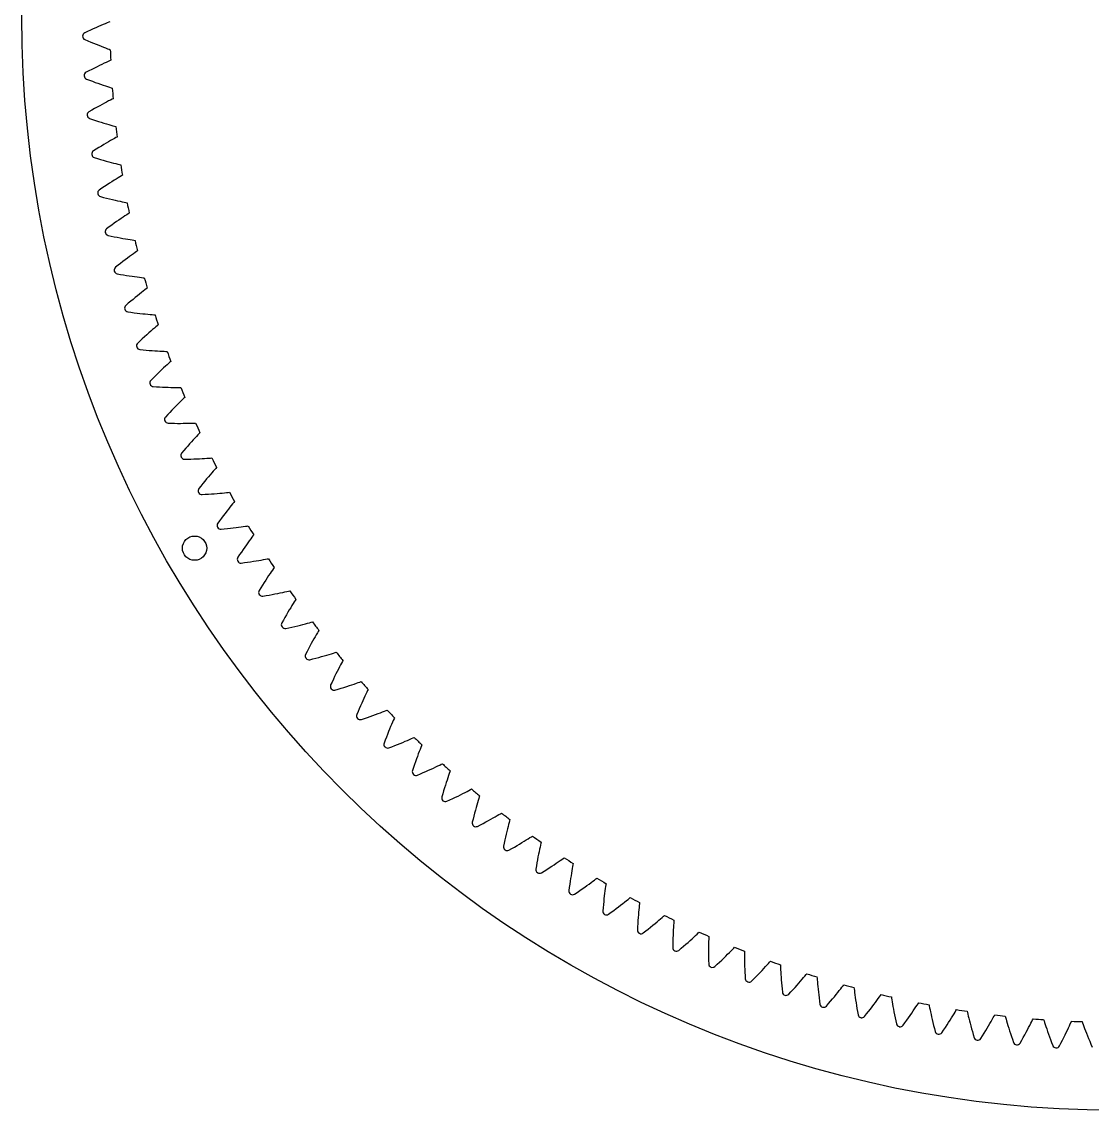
# Model space of a CAD drawing. Header units: millimetres. Extents: x -90 to 90, y -90 to 90.
# Drawn here: x -90.1 to -1.9, y -90.1 to -0.4 of the extents above; entities that cross this region are included whole.
import ezdxf

# ---------------------------------------------------------------- set-up
doc = ezdxf.new("R2010")
doc.units = ezdxf.units.MM

msp = doc.modelspace()

# ---------------------------------------------------------------- linework, layer by layer
at = {"layer": 'holes'}
msp.add_circle((-75.853063, -43.793786), 1, dxfattribs=at)
at = {"layer": 'outer'}
msp.add_circle((0, 0), 90.087573, dxfattribs=at)
at = {"layer": 'output_ring'}
for p, q in [((-83.778012, -0.832511), (-83.986644, -0.924895)), ((-83.57949, -0.746204), (-83.778012, -0.832511)), ((-83.392504, -0.666349), (-83.57949, -0.746204)), ((-83.219073, -0.593537), (-83.392504, -0.666349)), ((-83.062343, -0.528782), (-83.219073, -0.593537)), ((-82.928186, -0.474148), (-83.062343, -0.528782)), ((-82.836419, -0.437201), (-82.928186, -0.474148)), ((-84.663563, -1.236369), (-84.903898, -1.350662)), ((-84.430182, -1.12697), (-84.663563, -1.236369)), ((-84.204315, -1.023105), (-84.430182, -1.12697)), ((-83.986644, -0.924895), (-84.204315, -1.023105)), ((-84.893328, -1.902381), (-84.648791, -2.007384)), ((-84.648791, -2.007384), (-84.411392, -2.107764)), ((-84.411392, -2.107764), (-84.181712, -2.202901)), ((-84.181712, -2.202901), (-83.960439, -2.292702)), ((-83.960439, -2.292702), (-83.748422, -2.377027)), ((-83.748422, -2.377027), (-83.54674, -2.455667)), ((-83.54674, -2.455667), (-83.356832, -2.528301)), ((-83.356832, -2.528301), (-83.180739, -2.594417)), ((-83.180739, -2.594417), (-83.021644, -2.653121)), ((-83.021644, -2.653121), (-82.885493, -2.702576)), ((-82.885493, -2.702576), (-82.792378, -2.735981)), ((-84.554079, -4.478308), (-84.789859, -4.601722)), ((-84.32506, -4.36005), (-84.554079, -4.478308)), ((-84.103336, -4.24761), (-84.32506, -4.36005)), ((-83.889587, -4.141134), (-84.103336, -4.24761)), ((-83.684647, -4.040827), (-83.889587, -4.141134)), ((-83.489576, -3.946979), (-83.684647, -4.040827)), ((-83.305786, -3.860021), (-83.489576, -3.946979)), ((-83.135271, -3.780619), (-83.305786, -3.860021)), ((-82.981136, -3.709909), (-83.135271, -3.780619)), ((-82.84917, -3.650176), (-82.981136, -3.709909)), ((-82.758886, -3.609741), (-82.84917, -3.650176)), ((-84.758165, -5.152631), (-84.509786, -5.248191)), ((-84.509786, -5.248191), (-84.268716, -5.339404)), ((-84.268716, -5.339404), (-84.035561, -5.425674)), ((-84.035561, -5.425674), (-83.811011, -5.506934)), ((-83.811011, -5.506934), (-83.595919, -5.583076)), ((-83.595919, -5.583076), (-83.391373, -5.653933)), ((-83.391373, -5.653933), (-83.198823, -5.71924)), ((-83.198823, -5.71924), (-83.020326, -5.778563)), ((-83.020326, -5.778563), (-82.859099, -5.83113)), ((-82.859099, -5.83113), (-82.721154, -5.875334)), ((-82.721154, -5.875334), (-82.626828, -5.905148)), ((-83.27713, -7.141962), (-83.468463, -7.243213)), ((-83.096806, -7.048027), (-83.27713, -7.141962)), ((-82.929457, -6.962153), (-83.096806, -7.048027)), ((-82.778144, -6.885591), (-82.929457, -6.962153)), ((-82.648562, -6.820847), (-82.778144, -6.885591)), ((-82.559893, -6.776984), (-82.648562, -6.820847)), ((-84.3205, -7.713674), (-84.55138, -7.846029)), ((-84.096178, -7.58673), (-84.3205, -7.713674)), ((-83.878925, -7.465881), (-84.096178, -7.58673)), ((-83.669411, -7.351296), (-83.878925, -7.465881)), ((-83.468463, -7.243213), (-83.669411, -7.351296)), ((-84.498608, -8.395319), (-84.246751, -8.481295)), ((-84.246751, -8.481295), (-84.002364, -8.563208)), ((-84.002364, -8.563208), (-83.766076, -8.640484)), ((-83.766076, -8.640484), (-83.538578, -8.713083)), ((-83.538578, -8.713083), (-83.320727, -8.780931)), ((-83.320727, -8.780931), (-83.113617, -8.843902)), ((-83.113617, -8.843902), (-82.918707, -8.901786)), ((-82.918707, -8.901786), (-82.73807, -8.954228)), ((-82.73807, -8.954228), (-82.574948, -9.000581)), ((-82.574948, -9.000581), (-82.43541, -9.039469)), ((-82.43541, -9.039469), (-82.340011, -9.065648)), ((-83.531409, -10.673194), (-83.743874, -10.802277)), ((-83.326438, -10.550669), (-83.531409, -10.673194)), ((-83.129777, -10.434968), (-83.326438, -10.550669)), ((-82.942463, -10.326463), (-83.129777, -10.434968)), ((-82.765869, -10.22569), (-82.942463, -10.326463)), ((-82.601932, -10.133469), (-82.765869, -10.22569)), ((-82.453663, -10.051167), (-82.601932, -10.133469)), ((-82.326656, -9.981508), (-82.453663, -10.051167)), ((-82.239732, -9.93428), (-82.326656, -9.981508)), ((-83.963169, -10.937719), (-84.188811, -11.07882)), ((-84.115037, -11.625686), (-83.860072, -11.701953)), ((-83.743874, -10.802277), (-83.963169, -10.937719)), ((-83.860072, -11.701953), (-83.612727, -11.774445)), ((-83.612727, -11.774445), (-83.373652, -11.842614)), ((-83.373652, -11.842614), (-83.143541, -11.906445)), ((-83.143541, -11.906445), (-82.923251, -11.965899)), ((-82.923251, -11.965899), (-82.713881, -12.020891)), ((-82.713881, -12.020891), (-82.516897, -12.071267)), ((-82.516897, -12.071267), (-82.334384, -12.116751)), ((-82.334384, -12.116751), (-82.169606, -12.156822)), ((-82.169606, -12.156822), (-82.028681, -12.190337)), ((-82.028681, -12.190337), (-81.932349, -12.212843)), ((-82.313462, -13.388346), (-82.486066, -13.495808)), ((-82.153178, -13.289913), (-82.313462, -13.388346)), ((-82.008169, -13.201992), (-82.153178, -13.289913)), ((-81.883924, -13.127519), (-82.008169, -13.201992)), ((-81.798873, -13.076997), (-81.883924, -13.127519)), ((-83.482611, -14.145712), (-83.702682, -14.295352)), ((-83.268665, -14.001969), (-83.482611, -14.145712)), ((-83.0613, -13.864843), (-83.268665, -14.001969)), ((-82.861172, -13.734557), (-83.0613, -13.864843)), ((-82.669087, -13.611408), (-82.861172, -13.734557)), ((-82.486066, -13.495808), (-82.669087, -13.611408)), ((-83.608017, -14.838991), (-83.350318, -14.905435)), ((-83.350318, -14.905435), (-83.100377, -14.9684)), ((-83.100377, -14.9684), (-82.858867, -15.027362)), ((-82.858867, -15.027362), (-82.626479, -15.082333)), ((-82.626479, -15.082333), (-82.404074, -15.133306)), ((-82.404074, -15.133306), (-82.192751, -15.180237)), ((-82.192751, -15.180237), (-81.993982, -15.223031)), ((-81.993982, -15.223031), (-81.80986, -15.261492)), ((-81.80986, -15.261492), (-81.643669, -15.295222)), ((-81.643669, -15.295222), (-81.501564, -15.323314)), ((-81.501564, -15.323314), (-81.404441, -15.342114)), ((-82.274296, -16.898287), (-82.469286, -17.036144)), ((-82.087069, -16.767872), (-82.274296, -16.898287)), ((-81.90861, -16.645346), (-82.087069, -16.767872)), ((-81.740249, -16.531352), (-81.90861, -16.645346)), ((-81.583852, -16.426852), (-81.740249, -16.531352)), ((-81.442318, -16.333442), (-81.583852, -16.426852)), ((-81.321016, -16.254264), (-81.442318, -16.333442)), ((-81.237962, -16.200521), (-81.321016, -16.254264)), ((-82.87953, -17.332944), (-83.093709, -17.490903)), ((-82.671247, -17.181112), (-82.87953, -17.332944)), ((-82.469286, -17.036144), (-82.671247, -17.181112)), ((-82.97829, -18.030518), (-82.718235, -18.087043)), ((-82.718235, -18.087043), (-82.466066, -18.140388)), ((-82.466066, -18.140388), (-82.222474, -18.190056)), ((-82.222474, -18.190056), (-81.988152, -18.236086)), ((-81.988152, -18.236086), (-81.763957, -18.278502)), ((-81.763957, -18.278502), (-81.550992, -18.317305)), ((-81.550992, -18.317305), (-81.35073, -18.352454)), ((-81.35073, -18.352454), (-81.16527, -18.383834)), ((-81.16527, -18.383834), (-80.997908, -18.411173)), ((-80.997908, -18.411173), (-80.854831, -18.433803)), ((-80.854831, -18.433803), (-80.75706, -18.448868)), ((-81.04707, -19.650095), (-81.210942, -19.770455)), ((-80.894791, -19.539682), (-81.04707, -19.650095)), ((-80.756938, -19.440919), (-80.894791, -19.539682)), ((-80.638759, -19.357154), (-80.756938, -19.440919)), ((-80.557824, -19.300269), (-80.638759, -19.357154)), ((-82.154812, -20.494737), (-82.362783, -20.660784)), ((-81.952498, -20.335039), (-82.154812, -20.494737)), ((-81.756238, -20.182441), (-81.952498, -20.335039)), ((-81.566671, -20.037218), (-81.756238, -20.182441)), ((-81.384576, -19.899726), (-81.566671, -20.037218)), ((-81.210942, -19.770455), (-81.384576, -19.899726)), ((-82.22678, -21.195582), (-81.964751, -21.242104)), ((-81.964751, -21.242104), (-81.710724, -21.285752)), ((-81.710724, -21.285752), (-81.465409, -21.326053)), ((-81.465409, -21.326053), (-81.229495, -21.363074)), ((-81.229495, -21.363074), (-81.003841, -21.396872)), ((-81.003841, -21.396872), (-80.789546, -21.427489)), ((-80.789546, -21.427489), (-80.588084, -21.454942)), ((-80.588084, -21.454942), (-80.401558, -21.479195)), ((-80.401558, -21.479195), (-80.233272, -21.500104)), ((-80.233272, -21.500104), (-80.089433, -21.517237)), ((-80.089433, -21.517237), (-79.991157, -21.528546)), ((-79.759456, -22.371691), (-79.838153, -22.431634)), ((-80.923201, -23.299119), (-81.113472, -23.459121)), ((-80.739335, -23.14674), (-80.923201, -23.299119)), ((-80.562641, -23.002375), (-80.739335, -23.14674)), ((-80.394085, -22.866549), (-80.562641, -23.002375)), ((-80.234944, -22.74), (-80.394085, -22.866549)), ((-80.087006, -22.623835), (-80.234944, -22.74)), ((-79.953037, -22.519865), (-80.087006, -22.623835)), ((-79.838153, -22.431634), (-79.953037, -22.519865)), ((-81.309521, -23.626452), (-81.51098, -23.800343)), ((-81.113472, -23.459121), (-81.309521, -23.626452)), ((-81.354592, -24.329539), (-81.090973, -24.365991)), ((-81.090973, -24.365991), (-80.835461, -24.399876)), ((-80.835461, -24.399876), (-80.588782, -24.430751)), ((-80.588782, -24.430751), (-80.351623, -24.458709)), ((-80.351623, -24.458709), (-80.12484, -24.483839)), ((-80.12484, -24.483839), (-79.909529, -24.506226)), ((-79.909529, -24.506226), (-79.707164, -24.525942)), ((-79.707164, -24.525942), (-79.519846, -24.543033)), ((-79.519846, -24.543033), (-79.350883, -24.557481)), ((-79.350883, -24.557481), (-79.206493, -24.569091)), ((-79.206493, -24.569091), (-79.107855, -24.576628)), ((-79.459239, -25.929082), (-79.622469, -26.071265)), ((-79.305062, -25.796531), (-79.459239, -25.929082)), ((-79.161682, -25.674784), (-79.305062, -25.796531)), ((-79.031794, -25.565759), (-79.161682, -25.674784)), ((-78.920373, -25.473193), (-79.031794, -25.565759)), ((-78.84403, -25.410279), (-78.920373, -25.473193)), ((-80.344897, -26.723491), (-80.539547, -26.904971)), ((-80.155401, -26.548774), (-80.344897, -26.723491)), ((-79.971398, -26.381601), (-80.155401, -26.548774)), ((-79.793504, -26.222292), (-79.971398, -26.381601)), ((-79.622469, -26.071265), (-79.793504, -26.222292)), ((-80.363005, -27.427788), (-80.098183, -27.454116)), ((-80.098183, -27.454116), (-79.84156, -27.47819)), ((-79.84156, -27.47819), (-79.59388, -27.499594)), ((-79.59388, -27.499594), (-79.355825, -27.518448)), ((-79.355825, -27.518448), (-79.128245, -27.534873)), ((-79.128245, -27.534873), (-78.912235, -27.548996)), ((-78.912235, -27.548996), (-78.709263, -27.560947)), ((-78.709263, -27.560947), (-78.521428, -27.57085)), ((-78.521428, -27.57085), (-78.352035, -27.578816)), ((-78.352035, -27.578816), (-78.207307, -27.584887)), ((-78.207307, -27.584887), (-78.108452, -27.588641)), ((-78.120177, -28.688052), (-78.258788, -28.815202)), ((-77.99456, -28.574132), (-78.120177, -28.688052)), ((-77.886767, -28.477366), (-77.99456, -28.574132)), ((-77.81289, -28.411575), (-77.886767, -28.477366)), ((-78.902226, -29.425365), (-79.079691, -29.599463)), ((-78.730564, -29.259359), (-78.902226, -29.425365)), ((-78.565439, -29.101892), (-78.730564, -29.259359)), ((-78.407776, -28.953561), (-78.565439, -29.101892)), ((-78.258788, -28.815202), (-78.407776, -28.953561)), ((-79.262356, -29.78131), (-79.449912, -29.970112)), ((-79.079691, -29.599463), (-79.262356, -29.78131)), ((-79.253474, -30.485784), (-78.987838, -30.501949)), ((-78.987838, -30.501949), (-78.730481, -30.516176)), ((-78.730481, -30.516176), (-78.482163, -30.528078)), ((-78.482163, -30.528078), (-78.24356, -30.537799)), ((-78.24356, -30.537799), (-78.015518, -30.545495)), ((-78.015518, -30.545495), (-77.799126, -30.551334)), ((-77.799126, -30.551334), (-77.595845, -30.555502)), ((-77.595845, -30.555502), (-77.407768, -30.558203)), ((-77.407768, -30.558203), (-77.238195, -30.559675)), ((-77.238195, -30.559675), (-77.09334, -30.560198)), ((-77.09334, -30.560198), (-76.994415, -30.560163)), ((-76.667548, -31.371172), (-76.738851, -31.439745)), ((-77.552077, -32.253484), (-77.717254, -32.425943)), ((-77.393105, -32.089807), (-77.552077, -32.253484)), ((-77.241238, -31.935546), (-77.393105, -32.089807)), ((-77.09766, -31.791582), (-77.241238, -31.935546)), ((-76.96402, -31.659217), (-77.09766, -31.791582)), ((-76.842859, -31.540569), (-76.96402, -31.659217)), ((-76.738851, -31.439745), (-76.842859, -31.540569)), ((-78.063486, -32.795421), (-78.243673, -32.991269)), ((-77.88792, -32.606711), (-78.063486, -32.795421)), ((-77.717254, -32.425943), (-77.88792, -32.606711)), ((-78.027627, -33.499038), (-77.761567, -33.505017)), ((-77.761567, -33.505017), (-77.503854, -33.509375)), ((-77.503854, -33.509375), (-77.255262, -33.511757)), ((-77.255262, -33.511757), (-77.016462, -33.512332)), ((-77.016462, -33.512332), (-76.788293, -33.511288)), ((-76.788293, -33.511288), (-76.571836, -33.508834)), ((-76.571836, -33.508834), (-76.368544, -33.505212)), ((-76.368544, -33.505212), (-76.180502, -33.500708)), ((-76.180502, -33.500708), (-76.010997, -33.495684)), ((-76.010997, -33.495684), (-75.866229, -33.490658)), ((-75.866229, -33.490658), (-75.767377, -33.486834)), ((-75.961338, -34.870662), (-76.107185, -35.030627)), ((-75.823379, -34.721304), (-75.961338, -34.870662)), ((-75.694908, -34.583917), (-75.823379, -34.721304)), ((-75.57838, -34.460715), (-75.694908, -34.583917)), ((-75.47831, -34.355982), (-75.57838, -34.460715)), ((-75.409687, -34.284728), (-75.47831, -34.355982)), ((-76.750047, -35.7614), (-76.9226, -35.964006)), ((-76.581838, -35.566104), (-76.750047, -35.7614)), ((-76.418222, -35.378932), (-76.581838, -35.566104)), ((-76.259771, -35.200272), (-76.418222, -35.378932)), ((-76.107185, -35.030627), (-76.259771, -35.200272)), ((-76.687264, -36.463127), (-76.42117, -36.458911)), ((-76.42117, -36.458911), (-76.16348, -36.453395)), ((-76.16348, -36.453395), (-75.914979, -36.446253)), ((-75.914979, -36.446253), (-75.676332, -36.437681)), ((-75.676332, -36.437681), (-75.44837, -36.427898)), ((-75.44837, -36.427898), (-75.232166, -36.417156)), ((-75.232166, -36.417156), (-75.029162, -36.40575)), ((-75.029162, -36.40575), (-74.841431, -36.394046)), ((-74.841431, -36.394046), (-74.672242, -36.382533)), ((-74.672242, -36.382533), (-74.527773, -36.371966)), ((-74.527773, -36.371966), (-74.42914, -36.364358)), ((-74.437818, -37.600067), (-74.569955, -37.7546)), ((-74.314703, -37.457861), (-74.437818, -37.600067)), ((-74.20298, -37.330286), (-74.314703, -37.457861)), ((-74.106995, -37.221796), (-74.20298, -37.330286)), ((-74.041151, -37.147967), (-74.106995, -37.221796)), ((-75.163362, -38.473298), (-75.323967, -38.674894)), ((-75.007035, -38.279997), (-75.163362, -38.473298)), ((-74.855544, -38.095399), (-75.007035, -38.279997)), ((-74.709567, -37.920034), (-74.855544, -38.095399)), ((-74.569955, -37.7546), (-74.709567, -37.920034)), ((-75.323967, -38.674894), (-75.488633, -38.88396)), ((-75.234352, -39.373701), (-74.968615, -39.359296)), ((-74.968615, -39.359296), (-74.711325, -39.343914)), ((-74.711325, -39.343914), (-74.46328, -39.32726)), ((-74.46328, -39.32726), (-74.225137, -39.309553)), ((-74.225137, -39.309553), (-73.997717, -39.291045)), ((-73.997717, -39.291045), (-73.782082, -39.27203)), ((-73.782082, -39.27203), (-73.579665, -39.252857)), ((-73.579665, -39.252857), (-73.392519, -39.233971)), ((-73.392519, -39.233971), (-73.223896, -39.215986)), ((-73.223896, -39.215986), (-73.079937, -39.199893)), ((-73.079937, -39.199893), (-72.981668, -39.188513)), ((-72.825431, -40.27683), (-72.943009, -40.423648)), ((-72.718676, -40.145069), (-72.825431, -40.27683)), ((-72.626917, -40.032983), (-72.718676, -40.145069)), ((-72.563949, -39.956685), (-72.626917, -40.032983)), ((-73.485765, -41.12488), (-73.634573, -41.324028)), ((-73.341455, -40.934616), (-73.485765, -41.12488)), ((-73.202303, -40.753788), (-73.341455, -40.934616)), ((-73.06913, -40.583128), (-73.202303, -40.753788)), ((-72.943009, -40.423648), (-73.06913, -40.583128)), ((-73.787339, -41.531627), (-73.943876, -41.746848)), ((-73.634573, -41.324028), (-73.787339, -41.531627)), ((-72.902296, -42.150548), (-72.665005, -42.123732)), ((-72.665005, -42.123732), (-72.438462, -42.096528)), ((-72.438462, -42.096528), (-72.223714, -42.069266)), ((-72.223714, -42.069266), (-72.022179, -42.042354)), ((-72.022179, -42.042354), (-71.835894, -42.016315)), ((-71.835894, -42.016315), (-71.668083, -41.991884)), ((-71.668083, -41.991884), (-71.524847, -41.970289)), ((-71.524847, -41.970289), (-71.427086, -41.955153)), ((-73.671023, -42.22649), (-73.406033, -42.201916)), ((-73.406033, -42.201916), (-73.149521, -42.176691)), ((-73.149521, -42.176691), (-72.902296, -42.150548)), ((-71.127648, -42.900934), (-71.229277, -43.036687)), ((-71.04025, -42.785415), (-71.127648, -42.900934)), ((-70.98025, -42.706762), (-71.04025, -42.785415)), ((-71.856644, -43.909408), (-71.997716, -44.114109)), ((-71.719728, -43.713756), (-71.856644, -43.909408)), ((-71.587604, -43.52773), (-71.719728, -43.713756)), ((-71.461065, -43.352095), (-71.587604, -43.52773)), ((-71.341146, -43.187901), (-71.461065, -43.352095)), ((-71.229277, -43.036687), (-71.341146, -43.187901)), ((-72.142417, -44.327408), (-72.290596, -44.548466)), ((-71.997716, -44.114109), (-72.142417, -44.327408)), ((-70.772893, -44.840228), (-70.559347, -44.804761)), ((-70.559347, -44.804761), (-70.358991, -44.770149)), ((-70.358991, -44.770149), (-70.17384, -44.736993)), ((-70.17384, -44.736993), (-70.007088, -44.706153)), ((-70.007088, -44.706153), (-69.864783, -44.679087)), ((-69.864783, -44.679087), (-69.767674, -44.660218)), ((-71.999572, -45.017305), (-71.735718, -44.9826)), ((-71.735718, -44.9826), (-71.48036, -44.947568)), ((-71.48036, -44.947568), (-71.234317, -44.911974)), ((-71.234317, -44.911974), (-70.998228, -44.87609)), ((-70.998228, -44.87609), (-70.772893, -44.840228)), ((-69.43223, -45.593836), (-69.528585, -45.733382)), ((-69.349321, -45.475054), (-69.43223, -45.593836)), ((-69.292378, -45.39416), (-69.349321, -45.475054)), ((-69.992743, -46.428739), (-70.122064, -46.629492)), ((-69.867841, -46.23779), (-69.992743, -46.428739)), ((-69.748122, -46.057436), (-69.867841, -46.23779)), ((-69.634579, -45.888769), (-69.748122, -46.057436)), ((-69.528585, -45.733382), (-69.634579, -45.888769)), ((-70.391617, -47.058131), (-70.53122, -47.284703)), ((-70.255191, -46.839447), (-70.391617, -47.058131)), ((-70.122064, -46.629492), (-70.255191, -46.839447)), ((-69.003455, -47.518118), (-68.791424, -47.474498)), ((-68.791424, -47.474498), (-68.592541, -47.432238)), ((-68.592541, -47.432238), (-68.408796, -47.392014)), ((-68.408796, -47.392014), (-68.243347, -47.354809)), ((-68.243347, -47.354809), (-68.102184, -47.322313)), ((-68.102184, -47.322313), (-68.005869, -47.299738)), ((-70.222452, -47.74205), (-69.96012, -47.697265)), ((-69.96012, -47.697265), (-69.706292, -47.652477)), ((-69.706292, -47.652477), (-69.461793, -47.607486)), ((-69.461793, -47.607486), (-69.227252, -47.562585)), ((-69.227252, -47.562585), (-69.003455, -47.518118)), ((-67.72585, -48.362957), (-67.825815, -48.52229)), ((-67.634911, -48.219822), (-67.72585, -48.362957)), ((-67.556612, -48.097952), (-67.634911, -48.219822)), ((-67.502809, -48.014937), (-67.556612, -48.097952)), ((-68.28457, -49.281141), (-68.409558, -49.496041)), ((-68.163033, -49.075582), (-68.28457, -49.281141)), ((-68.045537, -48.879989), (-68.163033, -49.075582)), ((-67.932814, -48.695182), (-68.045537, -48.879989)), ((-67.825815, -48.52229), (-67.932814, -48.695182)), ((-68.537507, -49.71979), (-68.66833, -49.951543)), ((-68.409558, -49.496041), (-68.537507, -49.71979)), ((-67.587324, -50.233127), (-67.354674, -50.179276)), ((-67.354674, -50.179276), (-67.132745, -50.12627)), ((-67.132745, -50.12627), (-66.92254, -50.07456)), ((-66.92254, -50.07456), (-66.725422, -50.024713)), ((-66.725422, -50.024713), (-66.543352, -49.977481)), ((-66.543352, -49.977481), (-66.379451, -49.933966)), ((-66.379451, -49.933966), (-66.239636, -49.896087)), ((-66.239636, -49.896087), (-66.144256, -49.869839)), ((-68.34227, -50.396728), (-68.081846, -50.341927)), ((-68.081846, -50.341927), (-67.82992, -50.287451)), ((-67.82992, -50.287451), (-67.587324, -50.233127)), ((-65.917507, -51.084598), (-66.017805, -51.261461)), ((-65.823718, -50.921552), (-65.917507, -51.084598)), ((-65.738328, -50.77504), (-65.823718, -50.921552)), ((-65.664755, -50.65026), (-65.738328, -50.77504)), ((-65.614171, -50.565245), (-65.664755, -50.65026)), ((-66.346859, -51.860464), (-66.463524, -52.079993)), ((-66.233285, -51.6504), (-66.346859, -51.860464)), ((-66.123366, -51.45045), (-66.233285, -51.6504)), ((-66.017805, -51.261461), (-66.123366, -51.45045)), ((-66.582809, -52.308479), (-66.704659, -52.545072)), ((-66.463524, -52.079993), (-66.582809, -52.308479)), ((-66.103653, -52.912706), (-65.853998, -52.84862)), ((-65.853998, -52.84862), (-65.613661, -52.785044)), ((-65.613661, -52.785044), (-65.383245, -52.722321)), ((-65.383245, -52.722321), (-65.163509, -52.660854)), ((-65.163509, -52.660854), (-64.955439, -52.601131)), ((-64.955439, -52.601131), (-64.760374, -52.54377)), ((-64.760374, -52.54377), (-64.580248, -52.489599)), ((-64.580248, -52.489599), (-64.418133, -52.439838)), ((-64.418133, -52.439838), (-64.279871, -52.396632)), ((-64.279871, -52.396632), (-64.185566, -52.36675)), ((-66.361787, -52.977442), (-66.103653, -52.912706)), ((-64.005906, -53.752507), (-64.104151, -53.9454)), ((-63.912455, -53.571932), (-64.005906, -53.752507)), ((-63.824981, -53.405413), (-63.912455, -53.571932)), ((-63.745265, -53.255738), (-63.824981, -53.405413)), ((-63.676525, -53.128231), (-63.745265, -53.255738)), ((-63.629235, -53.041341), (-63.676525, -53.128231)), ((-64.419946, -54.58751), (-64.530392, -54.820398)), ((-64.311775, -54.363674), (-64.419946, -54.58751)), ((-64.20633, -54.149414), (-64.311775, -54.363674)), ((-64.104151, -53.9454), (-64.20633, -54.149414)), ((-64.530392, -54.820398), (-64.64309, -55.061484)), ((-64.283908, -55.480404), (-64.028444, -55.405829)), ((-64.028444, -55.405829), (-63.781426, -55.332227)), ((-63.781426, -55.332227), (-63.543701, -55.259492)), ((-63.543701, -55.259492), (-63.315856, -55.18799)), ((-63.315856, -55.18799), (-63.098636, -55.118151)), ((-63.098636, -55.118151), (-62.893006, -55.050502)), ((-62.893006, -55.050502), (-62.700282, -54.985712)), ((-62.700282, -54.985712), (-62.522362, -54.924681)), ((-62.522362, -54.924681), (-62.362272, -54.868747)), ((-62.362272, -54.868747), (-62.225767, -54.820277)), ((-62.225767, -54.820277), (-62.132676, -54.786805)), ((-61.594842, -55.52823), (-61.658647, -55.658276)), ((-61.550914, -55.439592), (-61.594842, -55.52823)), ((-61.990854, -56.361178), (-62.085143, -56.568956)), ((-61.900069, -56.164664), (-61.990854, -56.361178)), ((-61.813604, -55.980641), (-61.900069, -56.164664)), ((-61.732572, -55.810895), (-61.813604, -55.980641)), ((-61.658647, -55.658276), (-61.732572, -55.810895)), ((-62.383267, -57.25186), (-62.486648, -57.497086)), ((-62.281822, -57.014913), (-62.383267, -57.25186)), ((-62.182304, -56.787097), (-62.281822, -57.014913)), ((-62.085143, -56.568956), (-62.182304, -56.787097)), ((-60.738269, -57.419079), (-60.548168, -57.346954)), ((-60.548168, -57.346954), (-60.372717, -57.279154)), ((-60.372717, -57.279154), (-60.214887, -57.217129)), ((-60.214887, -57.217129), (-60.080338, -57.163466)), ((-60.080338, -57.163466), (-59.988598, -57.126453)), ((-62.111684, -57.901941), (-61.859264, -57.817635)), ((-61.859264, -57.817635), (-61.615247, -57.734626)), ((-61.615247, -57.734626), (-61.380482, -57.652839)), ((-61.380482, -57.652839), (-61.155543, -57.572662)), ((-61.155543, -57.572662), (-60.941157, -57.494554)), ((-60.941157, -57.494554), (-60.738269, -57.419079)), ((-59.549561, -58.134466), (-59.624032, -58.307192)), ((-59.481537, -57.979127), (-59.549561, -58.134466)), ((-59.422759, -57.846733), (-59.481537, -57.979127)), ((-59.382259, -57.756478), (-59.422759, -57.846733)), ((-59.961573, -59.127178), (-60.052292, -59.358638)), ((-59.872838, -58.905476), (-59.961573, -59.127178)), ((-59.786576, -58.694239), (-59.872838, -58.905476)), ((-59.703385, -58.494391), (-59.786576, -58.694239)), ((-59.624032, -58.307192), (-59.703385, -58.494391)), ((-60.144586, -59.599297), (-60.238499, -59.848303)), ((-60.052292, -59.358638), (-60.144586, -59.599297)), ((-59.599297, -60.144586), (-59.358638, -60.052292)), ((-59.358638, -60.052292), (-59.127178, -59.961573)), ((-59.127178, -59.961573), (-58.905476, -59.872838)), ((-58.905476, -59.872838), (-58.694239, -59.786576)), ((-58.694239, -59.786576), (-58.494391, -59.703385)), ((-58.494391, -59.703385), (-58.307192, -59.624032)), ((-58.307192, -59.624032), (-58.134466, -59.549561)), ((-58.134466, -59.549561), (-57.979127, -59.481537)), ((-57.979127, -59.481537), (-57.846733, -59.422759)), ((-57.846733, -59.422759), (-57.756478, -59.382259)), ((-57.126453, -59.988598), (-57.163466, -60.080338)), ((-59.848303, -60.238499), (-59.599297, -60.144586)), ((-57.494554, -60.941157), (-57.572662, -61.155543)), ((-57.419079, -60.738269), (-57.494554, -60.941157)), ((-57.346954, -60.548168), (-57.419079, -60.738269)), ((-57.279154, -60.372717), (-57.346954, -60.548168)), ((-57.217129, -60.214887), (-57.279154, -60.372717)), ((-57.163466, -60.080338), (-57.217129, -60.214887)), ((-57.734626, -61.615247), (-57.817635, -61.859264)), ((-57.652839, -61.380482), (-57.734626, -61.615247)), ((-57.572662, -61.155543), (-57.652839, -61.380482)), ((-56.164664, -61.900069), (-55.980641, -61.813604)), ((-55.980641, -61.813604), (-55.810895, -61.732572)), ((-55.810895, -61.732572), (-55.658276, -61.658647)), ((-55.658276, -61.658647), (-55.52823, -61.594842)), ((-55.52823, -61.594842), (-55.439592, -61.550914)), ((-57.817635, -61.859264), (-57.901941, -62.111684)), ((-57.497086, -62.486648), (-57.25186, -62.383267)), ((-57.25186, -62.383267), (-57.014913, -62.281822)), ((-57.014913, -62.281822), (-56.787097, -62.182304)), ((-56.787097, -62.182304), (-56.568956, -62.085143)), ((-56.568956, -62.085143), (-56.361178, -61.990854)), ((-56.361178, -61.990854), (-56.164664, -61.900069)), ((-54.985712, -62.700282), (-55.050502, -62.893006)), ((-54.924681, -62.522362), (-54.985712, -62.700282)), ((-54.868747, -62.362272), (-54.924681, -62.522362)), ((-54.820277, -62.225767), (-54.868747, -62.362272)), ((-54.786805, -62.132676), (-54.820277, -62.225767)), ((-55.259492, -63.543701), (-55.332227, -63.781426)), ((-55.18799, -63.315856), (-55.259492, -63.543701)), ((-55.118151, -63.098636), (-55.18799, -63.315856)), ((-55.050502, -62.893006), (-55.118151, -63.098636)), ((-53.128231, -63.676525), (-53.041341, -63.629235)), ((-55.405829, -64.028444), (-55.480404, -64.283908)), ((-55.332227, -63.781426), (-55.405829, -64.028444)), ((-55.061484, -64.64309), (-54.820398, -64.530392)), ((-54.820398, -64.530392), (-54.58751, -64.419946)), ((-54.58751, -64.419946), (-54.363674, -64.311775)), ((-54.363674, -64.311775), (-54.149414, -64.20633)), ((-54.149414, -64.20633), (-53.9454, -64.104151)), ((-53.9454, -64.104151), (-53.752507, -64.005906)), ((-53.752507, -64.005906), (-53.571932, -63.912455)), ((-53.571932, -63.912455), (-53.405413, -63.824981)), ((-53.405413, -63.824981), (-53.255738, -63.745265)), ((-53.255738, -63.745265), (-53.128231, -63.676525)), ((-52.439838, -64.418133), (-52.489599, -64.580248)), ((-52.396632, -64.279871), (-52.439838, -64.418133)), ((-52.36675, -64.185566), (-52.396632, -64.279871)), ((-52.722321, -65.383245), (-52.785044, -65.613661)), ((-52.660854, -65.163509), (-52.722321, -65.383245)), ((-52.601131, -64.955439), (-52.660854, -65.163509)), ((-52.54377, -64.760374), (-52.601131, -64.955439)), ((-52.489599, -64.580248), (-52.54377, -64.760374)), ((-52.912706, -66.103653), (-52.977442, -66.361787)), ((-52.84862, -65.853998), (-52.912706, -66.103653)), ((-52.785044, -65.613661), (-52.84862, -65.853998)), ((-51.860464, -66.346859), (-51.6504, -66.233285)), ((-51.6504, -66.233285), (-51.45045, -66.123366)), ((-51.45045, -66.123366), (-51.261461, -66.017805)), ((-51.261461, -66.017805), (-51.084598, -65.917507)), ((-51.084598, -65.917507), (-50.921552, -65.823718)), ((-50.921552, -65.823718), (-50.77504, -65.738328)), ((-50.77504, -65.738328), (-50.65026, -65.664755)), ((-50.65026, -65.664755), (-50.565245, -65.614171)), ((-49.896087, -66.239636), (-49.933966, -66.379451)), ((-49.869839, -66.144256), (-49.896087, -66.239636)), ((-52.545072, -66.704659), (-52.308479, -66.582809)), ((-52.308479, -66.582809), (-52.079993, -66.463524)), ((-52.079993, -66.463524), (-51.860464, -66.346859)), ((-50.12627, -67.132745), (-50.179276, -67.354674)), ((-50.07456, -66.92254), (-50.12627, -67.132745)), ((-50.024713, -66.725422), (-50.07456, -66.92254)), ((-49.977481, -66.543352), (-50.024713, -66.725422)), ((-49.933966, -66.379451), (-49.977481, -66.543352)), ((-50.341927, -68.081846), (-50.396728, -68.34227)), ((-50.287451, -67.82992), (-50.341927, -68.081846)), ((-50.233127, -67.587324), (-50.287451, -67.82992)), ((-50.179276, -67.354674), (-50.233127, -67.587324)), ((-49.075582, -68.163033), (-48.879989, -68.045537)), ((-48.879989, -68.045537), (-48.695182, -67.932814)), ((-48.695182, -67.932814), (-48.52229, -67.825815)), ((-48.52229, -67.825815), (-48.362957, -67.72585)), ((-48.362957, -67.72585), (-48.219822, -67.634911)), ((-48.219822, -67.634911), (-48.097952, -67.556612)), ((-48.097952, -67.556612), (-48.014937, -67.502809)), ((-47.322313, -68.102184), (-47.354809, -68.243347)), ((-47.299738, -68.005869), (-47.322313, -68.102184)), ((-49.951543, -68.66833), (-49.71979, -68.537507)), ((-49.71979, -68.537507), (-49.496041, -68.409558)), ((-49.496041, -68.409558), (-49.281141, -68.28457)), ((-49.281141, -68.28457), (-49.075582, -68.163033)), ((-47.518118, -69.003455), (-47.562585, -69.227252)), ((-47.474498, -68.791424), (-47.518118, -69.003455)), ((-47.432238, -68.592541), (-47.474498, -68.791424)), ((-47.392014, -68.408796), (-47.432238, -68.592541)), ((-47.354809, -68.243347), (-47.392014, -68.408796)), ((-47.652477, -69.706292), (-47.697265, -69.96012)), ((-47.607486, -69.461793), (-47.652477, -69.706292)), ((-47.562585, -69.227252), (-47.607486, -69.461793)), ((-46.428739, -69.992743), (-46.23779, -69.867841)), ((-46.23779, -69.867841), (-46.057436, -69.748122)), ((-46.057436, -69.748122), (-45.888769, -69.634579)), ((-45.888769, -69.634579), (-45.733382, -69.528585)), ((-45.733382, -69.528585), (-45.593836, -69.43223)), ((-45.593836, -69.43223), (-45.475054, -69.349321)), ((-45.475054, -69.349321), (-45.39416, -69.292378)), ((-44.679087, -69.864783), (-44.706153, -70.007088)), ((-44.660218, -69.767674), (-44.679087, -69.864783)), ((-47.697265, -69.96012), (-47.74205, -70.222452)), ((-47.284703, -70.53122), (-47.058131, -70.391617)), ((-47.058131, -70.391617), (-46.839447, -70.255191)), ((-46.839447, -70.255191), (-46.629492, -70.122064)), ((-46.629492, -70.122064), (-46.428739, -69.992743)), ((-44.840228, -70.772893), (-44.87609, -70.998228)), ((-44.804761, -70.559347), (-44.840228, -70.772893)), ((-44.770149, -70.358991), (-44.804761, -70.559347)), ((-44.736993, -70.17384), (-44.770149, -70.358991)), ((-44.706153, -70.007088), (-44.736993, -70.17384)), ((-44.947568, -71.48036), (-44.9826, -71.735718)), ((-44.911974, -71.234317), (-44.947568, -71.48036)), ((-44.87609, -70.998228), (-44.911974, -71.234317)), ((-43.909408, -71.856644), (-43.713756, -71.719728)), ((-43.713756, -71.719728), (-43.52773, -71.587604)), ((-43.52773, -71.587604), (-43.352095, -71.461065)), ((-43.352095, -71.461065), (-43.187901, -71.341146)), ((-43.187901, -71.341146), (-43.036687, -71.229277)), ((-43.036687, -71.229277), (-42.900934, -71.127648)), ((-42.900934, -71.127648), (-42.785415, -71.04025)), ((-42.785415, -71.04025), (-42.706762, -70.98025)), ((-41.991884, -71.668083), (-42.016315, -71.835894)), ((-41.970289, -71.524847), (-41.991884, -71.668083)), ((-41.955153, -71.427086), (-41.970289, -71.524847)), ((-44.9826, -71.735718), (-45.017305, -71.999572)), ((-44.548466, -72.290596), (-44.327408, -72.142417)), ((-44.327408, -72.142417), (-44.114109, -71.997716)), ((-44.114109, -71.997716), (-43.909408, -71.856644)), ((-42.096528, -72.438462), (-42.123732, -72.665005)), ((-42.069266, -72.223714), (-42.096528, -72.438462)), ((-42.042354, -72.022179), (-42.069266, -72.223714)), ((-42.016315, -71.835894), (-42.042354, -72.022179)), ((-40.032983, -72.626917), (-39.956685, -72.563949)), ((-42.201916, -73.406033), (-42.22649, -73.671023)), ((-42.176691, -73.149521), (-42.201916, -73.406033)), ((-42.150548, -72.902296), (-42.176691, -73.149521)), ((-42.123732, -72.665005), (-42.150548, -72.902296)), ((-41.324028, -73.634573), (-41.12488, -73.485765)), ((-41.12488, -73.485765), (-40.934616, -73.341455)), ((-40.934616, -73.341455), (-40.753788, -73.202303)), ((-40.753788, -73.202303), (-40.583128, -73.06913)), ((-40.583128, -73.06913), (-40.423648, -72.943009)), ((-40.423648, -72.943009), (-40.27683, -72.825431)), ((-40.27683, -72.825431), (-40.145069, -72.718676)), ((-40.145069, -72.718676), (-40.032983, -72.626917)), ((-39.233971, -73.392519), (-39.252857, -73.579665)), ((-39.215986, -73.223896), (-39.233971, -73.392519)), ((-39.199893, -73.079937), (-39.215986, -73.223896)), ((-39.188513, -72.981668), (-39.199893, -73.079937)), ((-41.746848, -73.943876), (-41.531627, -73.787339)), ((-41.531627, -73.787339), (-41.324028, -73.634573)), ((-39.309553, -74.225137), (-39.32726, -74.46328)), ((-39.291045, -73.997717), (-39.309553, -74.225137)), ((-39.27203, -73.782082), (-39.291045, -73.997717)), ((-39.252857, -73.579665), (-39.27203, -73.782082)), ((-37.600067, -74.437818), (-37.457861, -74.314703)), ((-37.457861, -74.314703), (-37.330286, -74.20298)), ((-37.330286, -74.20298), (-37.221796, -74.106995)), ((-37.221796, -74.106995), (-37.147967, -74.041151)), ((-39.359296, -74.968615), (-39.373701, -75.234352)), ((-39.343914, -74.711325), (-39.359296, -74.968615)), ((-39.32726, -74.46328), (-39.343914, -74.711325)), ((-38.674894, -75.323967), (-38.473298, -75.163362)), ((-38.473298, -75.163362), (-38.279997, -75.007035)), ((-38.279997, -75.007035), (-38.095399, -74.855544)), ((-38.095399, -74.855544), (-37.920034, -74.709567)), ((-37.920034, -74.709567), (-37.7546, -74.569955)), ((-37.7546, -74.569955), (-37.600067, -74.437818)), ((-36.417156, -75.232166), (-36.427898, -75.44837)), ((-36.40575, -75.029162), (-36.417156, -75.232166)), ((-36.394046, -74.841431), (-36.40575, -75.029162)), ((-36.382533, -74.672242), (-36.394046, -74.841431)), ((-36.371966, -74.527773), (-36.382533, -74.672242)), ((-36.364358, -74.42914), (-36.371966, -74.527773)), ((-38.88396, -75.488633), (-38.674894, -75.323967)), ((-36.453395, -76.16348), (-36.458911, -76.42117)), ((-36.446253, -75.914979), (-36.453395, -76.16348)), ((-36.437681, -75.676332), (-36.446253, -75.914979)), ((-36.427898, -75.44837), (-36.437681, -75.676332)), ((-35.200272, -76.259771), (-35.030627, -76.107185)), ((-35.030627, -76.107185), (-34.870662, -75.961338)), ((-34.870662, -75.961338), (-34.721304, -75.823379)), ((-34.721304, -75.823379), (-34.583917, -75.694908)), ((-34.583917, -75.694908), (-34.460715, -75.57838)), ((-34.460715, -75.57838), (-34.355982, -75.47831)), ((-34.355982, -75.47831), (-34.284728, -75.409687)), ((-33.500708, -76.180502), (-33.505212, -76.368544)), ((-33.495684, -76.010997), (-33.500708, -76.180502)), ((-33.490658, -75.866229), (-33.495684, -76.010997)), ((-33.486834, -75.767377), (-33.490658, -75.866229)), ((-36.458911, -76.42117), (-36.463127, -76.687264)), ((-35.964006, -76.9226), (-35.7614, -76.750047)), ((-35.7614, -76.750047), (-35.566104, -76.581838)), ((-35.566104, -76.581838), (-35.378932, -76.418222)), ((-35.378932, -76.418222), (-35.200272, -76.259771)), ((-33.511288, -76.788293), (-33.512332, -77.016462)), ((-33.512332, -77.016462), (-33.511757, -77.255262)), ((-33.508834, -76.571836), (-33.511288, -76.788293)), ((-33.505212, -76.368544), (-33.508834, -76.571836)), ((-31.935546, -77.241238), (-31.791582, -77.09766)), ((-31.791582, -77.09766), (-31.659217, -76.96402)), ((-31.659217, -76.96402), (-31.540569, -76.842859)), ((-31.540569, -76.842859), (-31.439745, -76.738851)), ((-31.439745, -76.738851), (-31.371172, -76.667548)), ((-30.560163, -76.994415), (-30.560198, -77.09334)), ((-30.560198, -77.09334), (-30.559675, -77.238195)), ((-33.511757, -77.255262), (-33.509375, -77.503854)), ((-33.509375, -77.503854), (-33.505017, -77.761567)), ((-33.505017, -77.761567), (-33.499038, -78.027627)), ((-32.795421, -78.063486), (-32.606711, -77.88792)), ((-32.606711, -77.88792), (-32.425943, -77.717254)), ((-32.425943, -77.717254), (-32.253484, -77.552077)), ((-32.253484, -77.552077), (-32.089807, -77.393105)), ((-32.089807, -77.393105), (-31.935546, -77.241238)), ((-30.559675, -77.238195), (-30.558203, -77.407768)), ((-30.558203, -77.407768), (-30.555502, -77.595845)), ((-30.555502, -77.595845), (-30.551334, -77.799126)), ((-30.551334, -77.799126), (-30.545495, -78.015518)), ((-28.688052, -78.120177), (-28.574132, -77.99456)), ((-28.574132, -77.99456), (-28.477366, -77.886767)), ((-28.477366, -77.886767), (-28.411575, -77.81289)), ((-32.991269, -78.243673), (-32.795421, -78.063486)), ((-30.545495, -78.015518), (-30.537799, -78.24356)), ((-30.537799, -78.24356), (-30.528078, -78.482163)), ((-30.528078, -78.482163), (-30.516176, -78.730481)), ((-30.516176, -78.730481), (-30.501949, -78.987838)), ((-29.425365, -78.902226), (-29.259359, -78.730564)), ((-29.259359, -78.730564), (-29.101892, -78.565439)), ((-29.101892, -78.565439), (-28.953561, -78.407776)), ((-28.953561, -78.407776), (-28.815202, -78.258788)), ((-28.815202, -78.258788), (-28.688052, -78.120177)), ((-27.588641, -78.108452), (-27.584887, -78.207307)), ((-27.584887, -78.207307), (-27.578816, -78.352035)), ((-27.578816, -78.352035), (-27.57085, -78.521428)), ((-27.57085, -78.521428), (-27.560947, -78.709263)), ((-27.560947, -78.709263), (-27.548996, -78.912235)), ((-25.473193, -78.920373), (-25.410279, -78.84403)), ((-30.501949, -78.987838), (-30.485784, -79.253474)), ((-29.970112, -79.449912), (-29.78131, -79.262356)), ((-29.78131, -79.262356), (-29.599463, -79.079691)), ((-29.599463, -79.079691), (-29.425365, -78.902226)), ((-27.548996, -78.912235), (-27.534873, -79.128245)), ((-27.534873, -79.128245), (-27.518448, -79.355825)), ((-27.518448, -79.355825), (-27.499594, -79.59388)), ((-27.499594, -79.59388), (-27.47819, -79.84156)), ((-26.222292, -79.793504), (-26.071265, -79.622469)), ((-26.071265, -79.622469), (-25.929082, -79.459239)), ((-25.929082, -79.459239), (-25.796531, -79.305062)), ((-25.796531, -79.305062), (-25.674784, -79.161682)), ((-25.674784, -79.161682), (-25.565759, -79.031794)), ((-25.565759, -79.031794), (-25.473193, -78.920373)), ((-24.576628, -79.107855), (-24.569091, -79.206493)), ((-24.569091, -79.206493), (-24.557481, -79.350883)), ((-24.557481, -79.350883), (-24.543033, -79.519846)), ((-24.543033, -79.519846), (-24.525942, -79.707164)), ((-24.525942, -79.707164), (-24.506226, -79.909529)), ((-22.431634, -79.838153), (-22.371691, -79.759456)), ((-27.47819, -79.84156), (-27.454116, -80.098183)), ((-27.454116, -80.098183), (-27.427788, -80.363005)), ((-26.904971, -80.539547), (-26.723491, -80.344897)), ((-26.723491, -80.344897), (-26.548774, -80.155401)), ((-26.548774, -80.155401), (-26.381601, -79.971398)), ((-26.381601, -79.971398), (-26.222292, -79.793504)), ((-24.506226, -79.909529), (-24.483839, -80.12484)), ((-24.483839, -80.12484), (-24.458709, -80.351623)), ((-24.458709, -80.351623), (-24.430751, -80.588782)), ((-24.430751, -80.588782), (-24.399876, -80.835461)), ((-23.14674, -80.739335), (-23.002375, -80.562641)), ((-23.002375, -80.562641), (-22.866549, -80.394085)), ((-22.866549, -80.394085), (-22.74, -80.234944)), ((-22.74, -80.234944), (-22.623835, -80.087006)), ((-22.623835, -80.087006), (-22.519865, -79.953037)), ((-22.519865, -79.953037), (-22.431634, -79.838153)), ((-21.528546, -79.991157), (-21.517237, -80.089433)), ((-21.517237, -80.089433), (-21.500104, -80.233272)), ((-21.500104, -80.233272), (-21.479195, -80.401558)), ((-21.479195, -80.401558), (-21.454942, -80.588084)), ((-21.454942, -80.588084), (-21.427489, -80.789546)), ((-19.440919, -80.756938), (-19.357154, -80.638759)), ((-19.357154, -80.638759), (-19.300269, -80.557824)), ((-24.399876, -80.835461), (-24.365991, -81.090973)), ((-24.365991, -81.090973), (-24.329539, -81.354592)), ((-23.800343, -81.51098), (-23.626452, -81.309521)), ((-23.626452, -81.309521), (-23.459121, -81.113472)), ((-23.459121, -81.113472), (-23.299119, -80.923201)), ((-23.299119, -80.923201), (-23.14674, -80.739335)), ((-21.427489, -80.789546), (-21.396872, -81.003841)), ((-21.396872, -81.003841), (-21.363074, -81.229495)), ((-21.363074, -81.229495), (-21.326053, -81.465409)), ((-21.326053, -81.465409), (-21.285752, -81.710724)), ((-20.182441, -81.756238), (-20.037218, -81.566671)), ((-20.037218, -81.566671), (-19.899726, -81.384576)), ((-19.899726, -81.384576), (-19.770455, -81.210942)), ((-19.770455, -81.210942), (-19.650095, -81.04707)), ((-19.650095, -81.04707), (-19.539682, -80.894791)), ((-19.539682, -80.894791), (-19.440919, -80.756938)), ((-18.448868, -80.75706), (-18.433803, -80.854831)), ((-18.433803, -80.854831), (-18.411173, -80.997908)), ((-18.411173, -80.997908), (-18.383834, -81.16527)), ((-18.383834, -81.16527), (-18.352454, -81.35073)), ((-18.352454, -81.35073), (-18.317305, -81.550992)), ((-18.317305, -81.550992), (-18.278502, -81.763957)), ((-16.426852, -81.583852), (-16.333442, -81.442318)), ((-16.333442, -81.442318), (-16.254264, -81.321016)), ((-16.254264, -81.321016), (-16.200521, -81.237962)), ((-15.342114, -81.404441), (-15.323314, -81.501564)), ((-15.323314, -81.501564), (-15.295222, -81.643669)), ((-21.285752, -81.710724), (-21.242104, -81.964751)), ((-21.242104, -81.964751), (-21.195582, -82.22678)), ((-20.660784, -82.362783), (-20.494737, -82.154812)), ((-20.494737, -82.154812), (-20.335039, -81.952498)), ((-20.335039, -81.952498), (-20.182441, -81.756238)), ((-18.278502, -81.763957), (-18.236086, -81.988152)), ((-18.236086, -81.988152), (-18.190056, -82.222474)), ((-18.190056, -82.222474), (-18.140388, -82.466066)), ((-18.140388, -82.466066), (-18.087043, -82.718235)), ((-17.181112, -82.671247), (-17.036144, -82.469286)), ((-17.036144, -82.469286), (-16.898287, -82.274296)), ((-16.898287, -82.274296), (-16.767872, -82.087069)), ((-16.767872, -82.087069), (-16.645346, -81.90861)), ((-16.645346, -81.90861), (-16.531352, -81.740249)), ((-16.531352, -81.740249), (-16.426852, -81.583852)), ((-15.295222, -81.643669), (-15.261492, -81.80986)), ((-15.261492, -81.80986), (-15.223031, -81.993982)), ((-15.223031, -81.993982), (-15.180237, -82.192751)), ((-15.180237, -82.192751), (-15.133306, -82.404074)), ((-15.133306, -82.404074), (-15.082333, -82.626479)), ((-13.495808, -82.486066), (-13.388346, -82.313462)), ((-13.388346, -82.313462), (-13.289913, -82.153178)), ((-13.289913, -82.153178), (-13.201992, -82.008169)), ((-13.201992, -82.008169), (-13.127519, -81.883924)), ((-13.127519, -81.883924), (-13.076997, -81.798873)), ((-12.212843, -81.932349), (-12.190337, -82.028681)), ((-12.190337, -82.028681), (-12.156822, -82.169606)), ((-12.156822, -82.169606), (-12.116751, -82.334384)), ((-12.116751, -82.334384), (-12.071267, -82.516897)), ((-10.133469, -82.601932), (-10.051167, -82.453663)), ((-10.051167, -82.453663), (-9.981508, -82.326656)), ((-9.981508, -82.326656), (-9.93428, -82.239732)), ((-9.065648, -82.340011), (-9.039469, -82.43541)), ((-9.039469, -82.43541), (-9.000581, -82.574948)), ((-18.087043, -82.718235), (-18.030518, -82.97829)), ((-17.490903, -83.093709), (-17.332944, -82.87953)), ((-17.332944, -82.87953), (-17.181112, -82.671247)), ((-15.082333, -82.626479), (-15.027362, -82.858867)), ((-15.027362, -82.858867), (-14.9684, -83.100377)), ((-14.9684, -83.100377), (-14.905435, -83.350318)), ((-14.905435, -83.350318), (-14.838991, -83.608017)), ((-14.145712, -83.482611), (-14.001969, -83.268665)), ((-14.001969, -83.268665), (-13.864843, -83.0613)), ((-13.864843, -83.0613), (-13.734557, -82.861172)), ((-13.734557, -82.861172), (-13.611408, -82.669087)), ((-13.611408, -82.669087), (-13.495808, -82.486066)), ((-12.071267, -82.516897), (-12.020891, -82.713881)), ((-12.020891, -82.713881), (-11.965899, -82.923251)), ((-11.965899, -82.923251), (-11.906445, -83.143541)), ((-11.906445, -83.143541), (-11.842614, -83.373652)), ((-11.842614, -83.373652), (-11.774445, -83.612727)), ((-10.673194, -83.531409), (-10.550669, -83.326438)), ((-10.550669, -83.326438), (-10.434968, -83.129777)), ((-10.434968, -83.129777), (-10.326463, -82.942463)), ((-10.326463, -82.942463), (-10.22569, -82.765869)), ((-10.22569, -82.765869), (-10.133469, -82.601932)), ((-9.000581, -82.574948), (-8.954228, -82.73807)), ((-8.954228, -82.73807), (-8.901786, -82.918707)), ((-8.901786, -82.918707), (-8.843902, -83.113617)), ((-8.843902, -83.113617), (-8.780931, -83.320727)), ((-8.780931, -83.320727), (-8.713083, -83.538578)), ((-7.243213, -83.468463), (-7.141962, -83.27713)), ((-7.141962, -83.27713), (-7.048027, -83.096806)), ((-7.048027, -83.096806), (-6.962153, -82.929457)), ((-6.962153, -82.929457), (-6.885591, -82.778144)), ((-6.885591, -82.778144), (-6.820847, -82.648562)), ((-6.820847, -82.648562), (-6.776984, -82.559893)), ((-5.905148, -82.626828), (-5.875334, -82.721154)), ((-5.875334, -82.721154), (-5.83113, -82.859099)), ((-5.83113, -82.859099), (-5.778563, -83.020326)), ((-5.778563, -83.020326), (-5.71924, -83.198823)), ((-5.71924, -83.198823), (-5.653933, -83.391373)), ((-3.946979, -83.489576), (-3.860021, -83.305786)), ((-3.860021, -83.305786), (-3.780619, -83.135271)), ((-3.780619, -83.135271), (-3.709909, -82.981136)), ((-3.709909, -82.981136), (-3.650176, -82.84917)), ((-3.650176, -82.84917), (-3.609741, -82.758886)), ((-2.735981, -82.792378), (-2.702576, -82.885493)), ((-2.702576, -82.885493), (-2.653121, -83.021644)), ((-2.653121, -83.021644), (-2.594417, -83.180739)), ((-2.594417, -83.180739), (-2.528301, -83.356832)), ((-2.528301, -83.356832), (-2.455667, -83.54674)), ((-14.295352, -83.702682), (-14.145712, -83.482611)), ((-11.774445, -83.612727), (-11.701953, -83.860072)), ((-11.701953, -83.860072), (-11.625686, -84.115037)), ((-11.07882, -84.188811), (-10.937719, -83.963169)), ((-10.937719, -83.963169), (-10.802277, -83.743874)), ((-10.802277, -83.743874), (-10.673194, -83.531409)), ((-8.713083, -83.538578), (-8.640484, -83.766076)), ((-8.640484, -83.766076), (-8.563208, -84.002364)), ((-8.563208, -84.002364), (-8.481295, -84.246751)), ((-8.481295, -84.246751), (-8.395319, -84.498608)), ((-7.713674, -84.3205), (-7.58673, -84.096178)), ((-7.58673, -84.096178), (-7.465881, -83.878925)), ((-7.465881, -83.878925), (-7.351296, -83.669411)), ((-7.351296, -83.669411), (-7.243213, -83.468463)), ((-5.653933, -83.391373), (-5.583076, -83.595919)), ((-5.583076, -83.595919), (-5.506934, -83.811011)), ((-5.506934, -83.811011), (-5.425674, -84.035561)), ((-5.425674, -84.035561), (-5.339404, -84.268716)), ((-5.339404, -84.268716), (-5.248191, -84.509786)), ((-4.36005, -84.32506), (-4.24761, -84.103336)), ((-4.24761, -84.103336), (-4.141134, -83.889587)), ((-4.141134, -83.889587), (-4.040827, -83.684647)), ((-4.040827, -83.684647), (-3.946979, -83.489576)), ((-2.455667, -83.54674), (-2.377027, -83.748422)), ((-2.377027, -83.748422), (-2.292702, -83.960439)), ((-2.292702, -83.960439), (-2.202901, -84.181712)), ((-2.202901, -84.181712), (-2.107764, -84.411392)), ((-7.846029, -84.55138), (-7.713674, -84.3205)), ((-5.248191, -84.509786), (-5.152631, -84.758165)), ((-4.601722, -84.789859), (-4.478308, -84.554079)), ((-4.478308, -84.554079), (-4.36005, -84.32506)), ((-2.107764, -84.411392), (-2.007384, -84.648791)), ((-2.007384, -84.648791), (-1.902381, -84.893328))]:
    msp.add_line(p, q, dxfattribs=at)
for centre, radius, start, end in [((-84.772092, -1.620156), 0.3, 116.062563, 181.094898), ((0, 0), 85.087573, 181.094898, 181.100224), ((-84.771941, -1.628035), 0.3, 181.100224, 246.132559), ((0, 0), 82.837573, 181.892724, 182.497519), ((-84.647828, -4.86597), 0.3, 118.257685, 183.29002), ((0, 0), 85.087573, 183.29002, 183.295346), ((-84.647375, -4.873838), 0.3, 183.295346, 248.32768), ((0, 0), 82.837573, 184.087846, 184.692641), ((-84.399332, -8.104643), 0.3, 120.452807, 185.485142), ((0, 0), 85.087573, 185.485142, 185.490467), ((-84.398578, -8.112487), 0.3, 185.490467, 250.522802), ((0, 0), 82.837573, 186.282968, 186.887763), ((-84.026968, -11.331421), 0.3, 122.647929, 187.680264), ((0, 0), 85.087573, 187.680264, 187.685589), ((-84.025915, -11.33923), 0.3, 187.685589, 252.717924), ((0, 0), 82.837573, 188.47809, 189.082885), ((-83.531283, -14.541568), 0.3, 124.843051, 189.875386), ((0, 0), 85.087573, 189.875386, 189.880711), ((-83.529931, -14.549332), 0.3, 189.880711, 254.913046), ((0, 0), 82.837573, 190.673212, 191.278007), ((-82.913005, -17.730374), 0.3, 127.038173, 192.070508), ((0, 0), 85.087573, 192.070508, 192.075833), ((-82.911356, -17.73808), 0.3, 192.075833, 257.108168), ((0, 0), 82.837573, 192.868334, 193.473129), ((-82.17304, -20.893157), 0.3, 129.233295, 194.26563), ((0, 0), 85.087573, 194.26563, 194.270955), ((-82.171097, -20.900795), 0.3, 194.270955, 259.30329), ((0, 0), 82.837573, 195.063456, 195.668251), ((-81.312474, -24.025278), 0.3, 131.428417, 196.460752), ((0, 0), 85.087573, 196.460752, 196.466077), ((-81.310241, -24.032835), 0.3, 196.466077, 261.498412), ((0, 0), 82.837573, 197.258578, 197.863373), ((-80.332572, -27.122138), 0.3, 133.623539, 198.655874), ((0, 0), 85.087573, 198.655874, 198.661199), ((-80.330051, -27.129604), 0.3, 198.661199, 263.693534), ((0, 0), 82.837573, 199.4537, 200.058495), ((-79.23477, -30.179192), 0.3, 135.818661, 200.850996), ((0, 0), 85.087573, 200.850996, 200.856321), ((-79.231965, -30.186556), 0.3, 200.856321, 265.888656), ((0, 0), 82.837573, 201.648822, 202.253617), ((-78.020681, -33.191954), 0.3, 138.013783, 203.046118), ((0, 0), 85.087573, 203.046118, 203.051443), ((-78.017596, -33.199205), 0.3, 203.051443, 268.083778), ((0, 0), 82.837573, 203.843944, 204.448739), ((-76.692085, -36.156003), 0.3, 140.208905, 205.24124), ((0, 0), 85.087573, 205.24124, 205.246565), ((-76.688724, -36.16313), 0.3, 205.246565, 270.2789), ((0, 0), 82.837573, 206.039066, 206.643861), ((-75.250933, -39.066987), 0.3, 142.404027, 207.436362), ((0, 0), 85.087573, 207.436362, 207.441687), ((-75.247302, -39.073981), 0.3, 207.441687, 272.474022), ((0, 0), 82.837573, 208.234188, 208.838983), ((-73.69934, -41.920636), 0.3, 144.599149, 209.631484), ((0, 0), 85.087573, 209.631484, 209.636809), ((-73.695444, -41.927485), 0.3, 209.636809, 274.669144), ((0, 0), 82.837573, 210.42931, 211.034105), ((-72.039583, -44.71276), 0.3, 146.794271, 211.826606), ((0, 0), 82.837573, 212.624432, 213.229227), ((0, 0), 85.087573, 211.826606, 211.831931), ((-72.035427, -44.719455), 0.3, 211.831931, 276.864266), ((-70.274099, -47.439262), 0.3, 148.989393, 214.021728), ((0, 0), 82.837573, 214.819554, 215.424349), ((0, 0), 85.087573, 214.021728, 214.027053), ((-70.269689, -47.445793), 0.3, 214.027053, 279.059388), ((-68.405477, -50.09614), 0.3, 151.184515, 216.21685), ((0, 0), 82.837573, 217.014676, 217.619471), ((0, 0), 85.087573, 216.21685, 216.222175), ((-68.40082, -50.102497), 0.3, 216.222175, 281.25451), ((-66.43646, -52.679495), 0.3, 153.379637, 218.411972), ((0, 0), 85.087573, 218.411972, 218.417297), ((-66.431564, -52.68567), 0.3, 218.417297, 283.449632), ((0, 0), 82.837573, 219.209798, 219.814593), ((-64.369939, -55.185536), 0.3, 155.574759, 220.607093), ((0, 0), 85.087573, 220.607093, 220.612419), ((-64.36481, -55.191518), 0.3, 220.612419, 285.644754), ((0, 0), 82.837573, 221.40492, 222.009715), ((0, 0), 82.837573, 223.600042, 224.204836), ((-62.208947, -57.610584), 0.3, 157.76988, 222.802215), ((0, 0), 85.087573, 222.802215, 222.807541), ((-62.203592, -57.616366), 0.3, 222.807541, 287.839876), ((-59.956654, -59.951081), 0.3, 159.965002, 224.997337), ((0, 0), 82.837573, 225.795164, 226.399958), ((0, 0), 85.087573, 224.997337, 225.002663), ((-59.951081, -59.956654), 0.3, 225.002663, 290.034998), ((0, 0), 82.837573, 227.990285, 228.59508), ((-57.616366, -62.203592), 0.3, 162.160124, 227.192459), ((0, 0), 85.087573, 227.192459, 227.197785), ((-57.610584, -62.208947), 0.3, 227.197785, 292.23012), ((0, 0), 82.837573, 230.185407, 230.790202), ((-55.191518, -64.36481), 0.3, 164.355246, 229.387581), ((0, 0), 85.087573, 229.387581, 229.392907), ((-55.185536, -64.369939), 0.3, 229.392907, 294.425241), ((0, 0), 82.837573, 232.380529, 232.985324), ((-52.68567, -66.431564), 0.3, 166.550368, 231.582703), ((0, 0), 85.087573, 231.582703, 231.588028), ((-52.679495, -66.43646), 0.3, 231.588028, 296.620363), ((0, 0), 82.837573, 234.575651, 235.180446), ((-50.102497, -68.40082), 0.3, 168.74549, 233.777825), ((0, 0), 85.087573, 233.777825, 233.78315), ((-50.09614, -68.405477), 0.3, 233.78315, 298.815485), ((0, 0), 82.837573, 236.770773, 237.375568), ((-47.445793, -70.269689), 0.3, 170.940612, 235.972947), ((0, 0), 85.087573, 235.972947, 235.978272), ((-47.439262, -70.274099), 0.3, 235.978272, 301.010607), ((0, 0), 82.837573, 238.965895, 239.57069), ((-44.719455, -72.035427), 0.3, 173.135734, 238.168069), ((0, 0), 85.087573, 238.168069, 238.173394), ((-44.71276, -72.039583), 0.3, 238.173394, 303.205729), ((0, 0), 82.837573, 241.161017, 241.765812), ((-41.927485, -73.695444), 0.3, 175.330856, 240.363191), ((0, 0), 85.087573, 240.363191, 240.368516), ((-41.920636, -73.69934), 0.3, 240.368516, 305.400851), ((0, 0), 82.837573, 243.356139, 243.960934), ((-39.073981, -75.247302), 0.3, 177.525978, 242.558313), ((0, 0), 85.087573, 242.558313, 242.563638), ((-39.066987, -75.250933), 0.3, 242.563638, 307.595973), ((0, 0), 82.837573, 245.551261, 246.156056), ((-36.16313, -76.688724), 0.3, 179.7211, 244.753435), ((0, 0), 85.087573, 244.753435, 244.75876), ((-36.156003, -76.692085), 0.3, 244.75876, 309.791095), ((0, 0), 82.837573, 247.746383, 248.351178), ((0, 0), 82.837573, 249.941505, 250.5463), ((-33.199205, -78.017596), 0.3, 181.916222, 246.948557), ((0, 0), 85.087573, 246.948557, 246.953882), ((-33.191954, -78.020681), 0.3, 246.953882, 311.986217), ((0, 0), 82.837573, 252.136627, 252.741422), ((-30.186556, -79.231965), 0.3, 184.111344, 249.143679), ((0, 0), 85.087573, 249.143679, 249.149004), ((-30.179192, -79.23477), 0.3, 249.149004, 314.181339), ((0, 0), 82.837573, 254.331749, 254.936544), ((-27.129604, -80.330051), 0.3, 186.306466, 251.338801), ((0, 0), 85.087573, 251.338801, 251.344126), ((-27.122138, -80.332572), 0.3, 251.344126, 316.376461), ((0, 0), 82.837573, 256.526871, 257.131666), ((-24.032835, -81.310241), 0.3, 188.501588, 253.533923), ((-24.025278, -81.312474), 0.3, 253.539248, 318.571583), ((0, 0), 82.837573, 258.721993, 259.326788), ((0, 0), 85.087573, 253.533923, 253.539248), ((-20.900795, -82.171097), 0.3, 190.69671, 255.729045), ((0, 0), 85.087573, 255.729045, 255.73437), ((-20.893157, -82.17304), 0.3, 255.73437, 320.766705), ((0, 0), 82.837573, 260.917115, 261.52191), ((0, 0), 82.837573, 263.112237, 263.717032), ((-17.73808, -82.911356), 0.3, 192.891832, 257.924167), ((0, 0), 85.087573, 257.924167, 257.929492), ((-17.730374, -82.913005), 0.3, 257.929492, 322.961827), ((0, 0), 82.837573, 265.307359, 265.912154), ((0, 0), 82.837573, 267.502481, 268.107276), ((-14.549332, -83.529931), 0.3, 195.086954, 260.119289), ((0, 0), 85.087573, 260.119289, 260.124614), ((-14.541568, -83.531283), 0.3, 260.124614, 325.156949), ((-11.33923, -84.025915), 0.3, 197.282076, 262.314411), ((-11.331421, -84.026968), 0.3, 262.319736, 327.352071), ((0, 0), 85.087573, 262.314411, 262.319736), ((-8.112487, -84.398578), 0.3, 199.477198, 264.509533), ((0, 0), 85.087573, 264.509533, 264.514858), ((-8.104643, -84.399332), 0.3, 264.514858, 329.547193), ((-4.873838, -84.647375), 0.3, 201.67232, 266.704654), ((0, 0), 85.087573, 266.704654, 266.70998), ((-4.86597, -84.647828), 0.3, 266.70998, 331.742315)]:
    msp.add_arc(centre, radius, start, end, dxfattribs=at)

doc.saveas('drawing.dxf')
